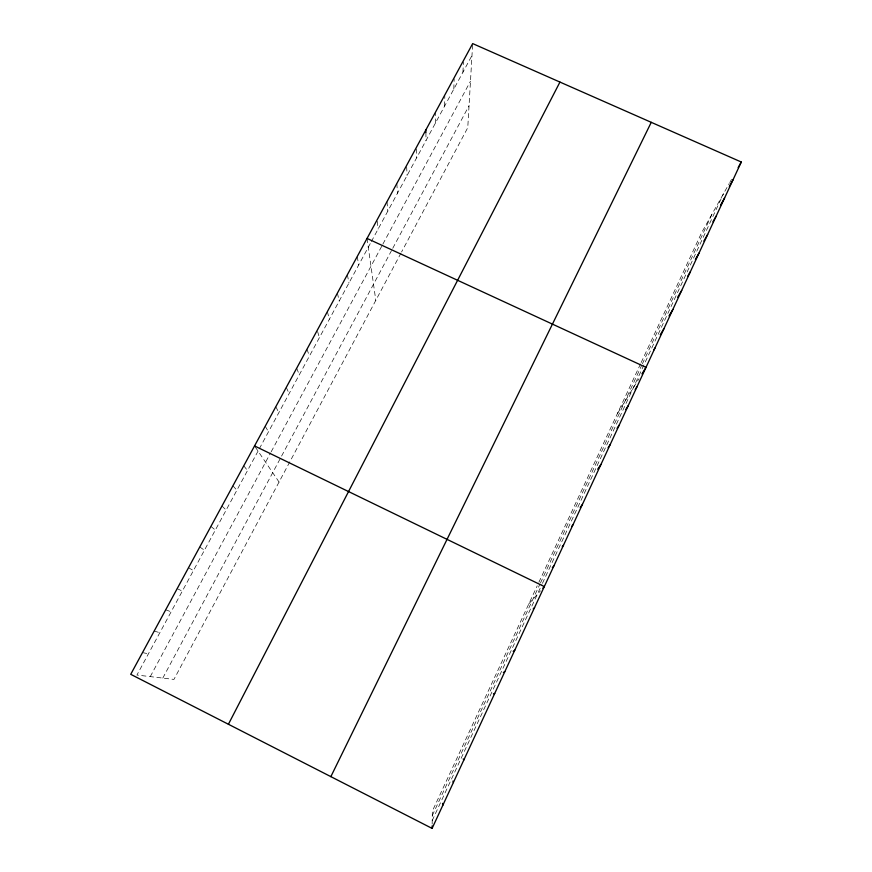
<?xml version="1.0" encoding="UTF-8"?>
<svg xmlns="http://www.w3.org/2000/svg" width="872" height="872" viewBox="0 0 872 872"><rect width="100%" height="100%" fill="white"/><g stroke="black" fill="none" stroke-linecap="round" stroke-linejoin="round"><path stroke-width="0.65" stroke-dasharray="4.36 3.27" d="M435.346 123.225L435.379 112.39M432.163 824.073L432.338 811.113L537.217 585.831M444.622 106.079L444.796 96.214M453.811 89.086L454.138 78.971M462.934 72.213L463.413 61.879M472.602 44.919L467.763 127.683L401.621 251.888M538.874 582.267L640.604 363.744M641.16 362.545L701.677 232.573L729.199 183.534M432.272 815.56L539.91 584.142M540.455 582.976L641.312 366.142M642.392 363.82L712.01 214.152M432.207 820.574L541.872 584.578M542.438 583.357L723.531 193.628M401.011 253.033L173.953 679.408L136.937 675.048L258.047 451.097M162.802 678.089L391.484 250.656M392.76 248.28L469.049 105.686M150.267 676.618L270.56 452.939M271.192 451.772L382.252 245.272M382.873 244.116L470.477 81.216M259.278 448.829L370.742 242.699M371.352 241.566L471.981 55.492M729.777 182.51L731.51 179.425M617.529 413.328L638.947 378.753M528.846 603.816L540.455 590.856M142.496 652.616L148.436 653.782M154.159 631.099L159.838 632.701M165.713 609.79L171.13 611.817M177.169 588.665L182.335 591.107M188.516 567.727L193.431 570.582M199.764 546.973L204.44 550.232M210.915 526.416L215.34 530.056M221.968 506.033L226.153 510.066M232.922 485.824L236.879 490.238M243.779 465.79L247.506 470.586M255.245 446.976L279.051 482.053M265.219 426.255L268.489 431.782M275.792 406.744L278.855 412.62M286.278 387.408L289.123 393.632M296.676 368.224L299.314 374.797M306.988 349.214L309.407 356.114M317.582 331.567L319.425 337.595M327.349 311.664L329.365 319.217M337.399 293.123L339.208 301.003M347.361 274.745L348.985 282.931M357.237 256.521L358.675 265.012M367.047 238.438L375.799 300.371M377.205 221.27L378.11 229.074M386.983 201.661L387.844 211.068M396.825 183.502L397.501 193.213M406.646 166.748L407.082 175.501M416.304 148.938L416.587 157.93M425.896 132.588L426.005 140.501"/><path stroke-width="1.31" d="M432.098 828.4L741.276 162.018L472.678 43.6L130.724 674.318L432.098 828.4L432.131 825.904M330.859 776.636L651.253 122.331M228.41 724.261L559.944 82.077M738.159 167.577L741.276 162.018M729.319 186.379L732.981 179.905M720.599 205.007L724.61 197.933M712.904 221.826L716.174 216.125M703.846 241.086L707.661 234.47M695.366 259.355L699.082 252.967M687.681 276.315L690.417 271.628M677.697 297.199L681.686 290.441M669.02 315.904L672.89 309.429M660.257 334.761L664.006 328.57M653.64 350.184L655.036 347.884M641.945 373.914L645.999 367.363L367.047 238.438M635.197 389.544L637.149 386.438M625.725 409.589L628.222 405.676M617.071 428.392L619.218 425.089M608.089 447.75L610.138 444.655M597.712 469.191L600.982 464.395M580.229 507.439L582.42 504.408M571.64 526.503L573.024 524.672M562.244 546.755L563.53 545.12M552.368 567.661L553.96 565.743M542.831 588.208L544.302 586.562L254.548 445.941M533.206 608.928L534.569 607.555M513.172 651.34L514.818 650.131M503.351 672.476L504.801 671.702M493.454 693.807L494.707 693.469M463.206 758.956L463.839 760.003M452.95 781.072L453.353 782.587M442.584 803.385L442.78 805.39M425.863 129.95L425.896 132.588"/></g></svg>
